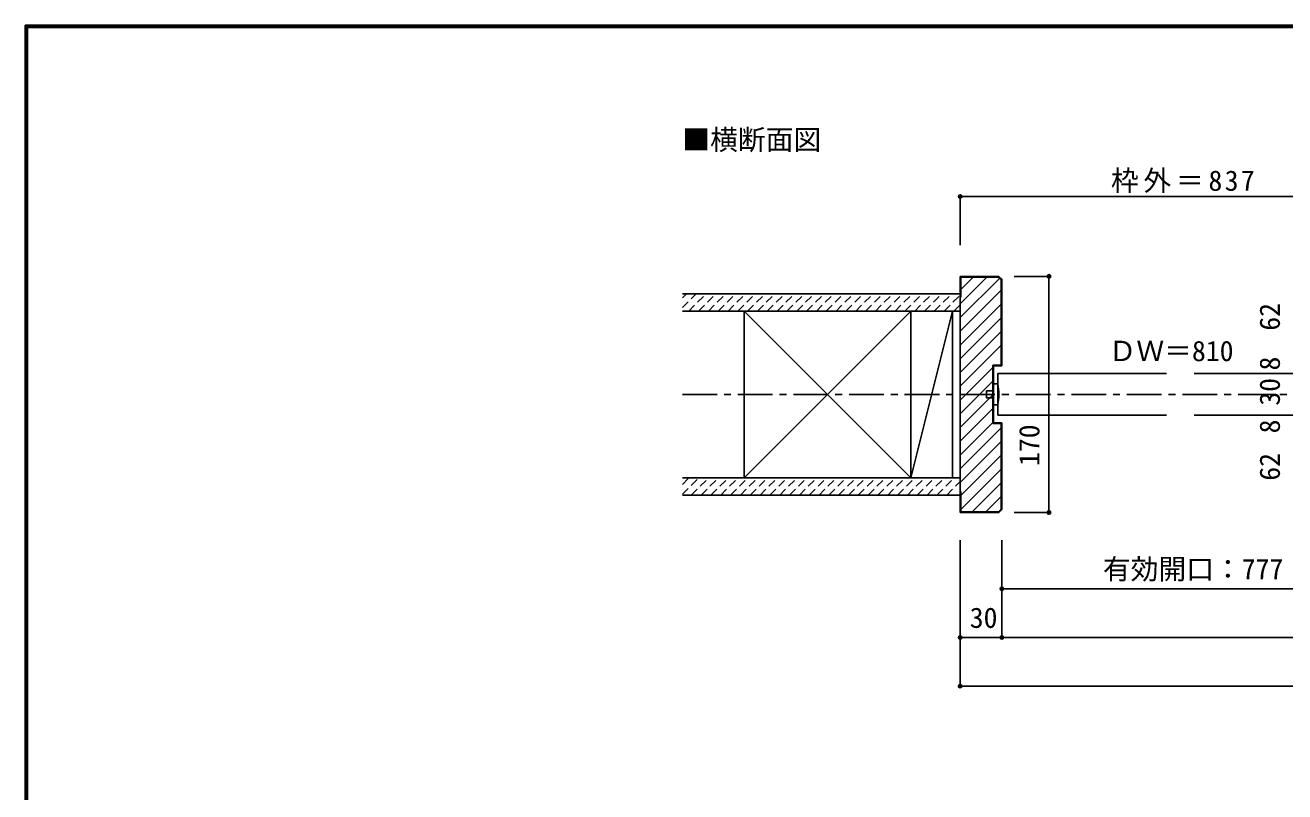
# Model space of a CAD drawing. Units: millimetres, scale not verified. Extents: x -1000 to 950, y -718 to 696.
# Drawn here: x -1000 to -93, y 144 to 696 of the extents above; entities that cross this region are included whole.
import ezdxf
from ezdxf.enums import TextEntityAlignment as Align

# ---------------------------------------------------------------- set-up
doc = ezdxf.new("R2010")
doc.units = ezdxf.units.MM
doc.header["$LTSCALE"] = 5
doc.header["$PDMODE"] = 32
doc.header["$PDSIZE"] = 2.5
doc.linetypes.add('CHAIN1', pattern=[8, 5, -1, 1, -1])
doc.linetypes.add('DASHED1', pattern=[1.8, 1.2, -0.6])
for name, color, linetype in [('5-0', 7, 'Continuous'), ('5-B', 4, 'Continuous'), ('F-1_枠', 6, 'Continuous')]:
    doc.layers.add(name, color=color, linetype=linetype)
doc.styles.add('ＭＳ ゴシック', font='')
doc.styles.get('ＭＳ ゴシック').set_extended_font_data('MS Gothic')

msp = doc.modelspace()

# ---------------------------------------------------------------- linework, layer by layer
at = {"layer": '5-0', "color": 3}
for p, q in [((-299.121, 515), (-327, 515)), ((-327, 515), (-327, 345)), ((-299.328, 514.5), (-326.5, 514.5)), ((-326.5, 500), (-326.5, 514.5)), ((-297.5, 512.671), (-299.328, 514.5)), ((-297, 512.879), (-299.121, 515)), ((-297.5, 512.671), (-297.5, 451)), ((-297, 512.879), (-297, 450.5)), ((-326.5, 500), (-327, 500)), ((-327, 490), (-327, 370)), ((-303.5, 451), (-303.5, 409)), ((-303.5, 451), (-297.5, 451)), ((-303, 450.5), (-297, 450.5)), ((-303, 450.5), (-303, 409.5)), ((-303.5, 409), (-297.5, 409)), ((-303, 409.5), (-297, 409.5)), ((-297.5, 347.328), (-297.5, 409)), ((-297, 347.121), (-297, 409.5)), ((-326.5, 360), (-327, 360)), ((-326.5, 360), (-326.5, 345.5)), ((-299.121, 345), (-327, 345)), ((-299.329, 345.5), (-326.5, 345.5)), ((-299.329, 345.5), (-297.5, 347.328)), ((-299.121, 345), (-297, 347.121))]:
    msp.add_line(p, q, dxfattribs=at)
at = {"layer": '5-0', "color": 4}
for p, q in [((-327, 495.247), (-307.747, 514.5)), ((-327, 485.347), (-298.588, 513.759)), ((-326.5, 505.646), (-317.647, 514.5)), ((-263.091, 515), (-288.091, 515)), ((-263.091, 345), (-263.091, 515)), ((-327, 475.448), (-297.5, 504.948)), ((-327, 465.548), (-297.5, 495.049)), ((-327, 455.649), (-297.5, 485.149)), ((-327, 445.75), (-297.5, 475.25)), ((-327, 435.85), (-297.5, 465.35)), ((-327, 425.951), (-303.5, 449.45)), ((-327, 416.051), (-303.5, 439.551)), ((-327, 406.152), (-303.5, 429.652)), ((-327, 396.252), (-303.5, 419.752)), ((-327, 386.353), (-303.5, 409.853)), ((-327, 376.453), (-297.5, 405.953)), ((-327, 366.554), (-297.5, 396.054)), ((-326.5, 357.154), (-297.5, 386.154)), ((-326.5, 347.255), (-297.5, 376.255)), ((-318.355, 345.5), (-297.5, 366.355)), ((-308.456, 345.5), (-297.5, 356.456)), ((-263.091, 345), (-288.091, 345))]:
    msp.add_line(p, q, dxfattribs=at)
at = {"layer": '5-0', "color": 2}
for p, q in [((-527, 502.5), (-327, 502.5)), ((-527, 490), (-327, 490)), ((-527, 370), (-327, 370)), ((-527, 357.5), (-327, 357.5))]:
    msp.add_line(p, q, dxfattribs=at)
at = {"layer": '5-0', "color": 4, "linetype": 'DASHED1'}
for p, q in [((-527, 492.48), (-516.98, 502.5)), ((-527, 499.551), (-524.051, 502.5)), ((-522.409, 490), (-509.909, 502.5)), ((-515.338, 490), (-502.838, 502.5)), ((-508.267, 490), (-495.767, 502.5)), ((-501.195, 490), (-488.695, 502.5)), ((-494.124, 490), (-481.624, 502.5)), ((-487.053, 490), (-474.553, 502.5)), ((-479.982, 490), (-467.482, 502.5)), ((-472.911, 490), (-460.411, 502.5)), ((-465.84, 490), (-453.34, 502.5)), ((-458.769, 490), (-446.269, 502.5)), ((-451.698, 490), (-439.198, 502.5)), ((-444.627, 490), (-432.127, 502.5)), ((-437.556, 490), (-425.056, 502.5)), ((-430.485, 490), (-417.985, 502.5)), ((-423.414, 490), (-410.914, 502.5)), ((-416.343, 490), (-403.843, 502.5)), ((-409.272, 490), (-396.772, 502.5)), ((-402.201, 490), (-389.701, 502.5)), ((-395.129, 490), (-382.629, 502.5)), ((-388.058, 490), (-375.558, 502.5)), ((-380.987, 490), (-368.487, 502.5)), ((-373.916, 490), (-361.416, 502.5)), ((-366.845, 490), (-354.345, 502.5)), ((-359.774, 490), (-347.274, 502.5)), ((-352.703, 490), (-340.203, 502.5)), ((-345.632, 490), (-333.132, 502.5)), ((-338.561, 490), (-327, 501.561)), ((-331.49, 490), (-327, 494.49)), ((-527, 365.2), (-522.201, 370)), ((-527, 358.129), (-515.129, 370)), ((-520.558, 357.5), (-508.058, 370)), ((-513.487, 357.5), (-500.987, 370)), ((-506.416, 357.5), (-493.916, 370)), ((-499.345, 357.5), (-486.845, 370)), ((-492.274, 357.5), (-479.774, 370)), ((-485.203, 357.5), (-472.703, 370)), ((-478.132, 357.5), (-465.632, 370)), ((-471.061, 357.5), (-458.561, 370)), ((-463.99, 357.5), (-451.49, 370)), ((-456.919, 357.5), (-444.419, 370)), ((-449.848, 357.5), (-437.348, 370)), ((-442.777, 357.5), (-430.277, 370)), ((-435.706, 357.5), (-423.206, 370)), ((-428.635, 357.5), (-416.135, 370)), ((-421.563, 357.5), (-409.063, 370)), ((-414.492, 357.5), (-401.992, 370)), ((-407.421, 357.5), (-394.921, 370)), ((-400.35, 357.5), (-387.85, 370)), ((-393.279, 357.5), (-380.779, 370)), ((-386.208, 357.5), (-373.708, 370)), ((-379.137, 357.5), (-366.637, 370)), ((-372.066, 357.5), (-359.566, 370)), ((-364.995, 357.5), (-352.495, 370)), ((-357.924, 357.5), (-345.424, 370)), ((-350.853, 357.5), (-338.353, 370)), ((-343.782, 357.5), (-331.282, 370)), ((-336.711, 357.5), (-327, 367.211))]:
    msp.add_line(p, q, dxfattribs=at)
at = {"layer": '5-0'}
for p, q in [((-482.5, 370), (-362.5, 490)), ((-362.5, 490), (-362.5, 370)), ((-362.5, 370), (-332.5, 490)), ((-332.5, 490), (-332.5, 370)), ((-303, 422.5), (-303, 437.5)), ((-300, 437.5), (-303, 437.5)), ((-303, 432.5), (-308, 432.5)), ((-300, 422.5), (-303, 422.5))]:
    msp.add_line(p, q, dxfattribs=at)
at = {"layer": '5-0', "color": 6}
for p, q in [((-300, 415), (-300, 445)), ((-300, 445), (-268.936, 445)), ((-268.936, 445), (-178.5, 445)), ((-158.5, 445), (-10, 445)), ((-300, 415), (-268.936, 415)), ((-268.936, 415), (-178.5, 415)), ((-158.5, 415), (-10, 415))]:
    msp.add_line(p, q, dxfattribs=at)
at = {"layer": '5-0', "color": 4, "linetype": 'CHAIN1'}
msp.add_line((-527, 430), (482.09, 430), dxfattribs=at)
at = {"layer": '5-0'}
for points in [[(-482.5, 370), (-482.5, 490), (-362.5, 370)], [(-303, 427.5), (-308, 427.5), (-308, 432.5)]]:
    msp.add_lwpolyline(points, dxfattribs=at)
msp.add_arc((-330.451, 430), 31.361, 346.16371, 13.83632, dxfattribs=at)
at = {"layer": '5-0', "color": 4}
for p in [(-263.091, 515), (-263.091, 345)]:
    msp.add_point(p, dxfattribs=at)
at = {"layer": '5-B'}
for p, q in [((-327, 572.5), (-10, 572.5)), ((-327, 572.5), (-327, 537.5)), ((-327, 290), (-327, 325)), ((-297, 290), (-297, 325)), ((-327, 220), (-327, 290)), ((-297, 290), (-40, 290)), ((-297, 255), (-297, 290)), ((-327, 255), (-297, 255)), ((-297, 255), (253, 255)), ((-327, 220), (277, 220))]:
    msp.add_line(p, q, dxfattribs=at)
at = {"layer": '5-B', "color": 7}
msp.add_point((-327, 572.5), dxfattribs=at)
at = {"layer": '5-B'}
for p in [(-297, 290), (-327, 255), (-297, 255), (-327, 220)]:
    msp.add_point(p, dxfattribs=at)
at = {"layer": 'F-1_枠'}
for p, q in [((-1000, 695.833), (950, 695.833)), ((-1000, 695.833), (-1000, -700.833)), ((-1000, 695), (950, 695)), ((-1000, 694.167), (950, 694.167)), ((-999.167, 695.833), (-999.167, -700.833)), ((-998.333, 695.833), (-998.333, -700.833))]:
    msp.add_line(p, q, dxfattribs=at)

# ---------------------------------------------------------------- texts
at = {"layer": '5-0', "style": 'ＭＳ ゴシック'}
for s, p in [('■横断面図', (-527, 601.667)), ('ＤＷ＝810', (-220.179, 449.557))]:
    msp.add_text(s, height=14.66, dxfattribs=at).set_placement(p, align=Align.BOTTOM_LEFT)
for s, p in [('62', (-92.5, 475.875)), ('8', (-92.5, 447.234)), ('30', (-92.5, 421.875)), ('8', (-92.5, 401.942)), ('170', (-265.591, 378.472)), ('62', (-92.5, 367.875))]:
    msp.add_text(s, height=14.66, rotation=90, dxfattribs=at).set_placement(p, align=Align.BOTTOM_LEFT)
at = {"layer": '5-B', "color": 7, "style": 'ＭＳ ゴシック'}
for s, p in [('有効開口：777', (-224.331, 292.5)), ('30', (-320.125, 257.5))]:
    msp.add_text(s, height=14.66, dxfattribs=at).set_placement(p, align=Align.BOTTOM_LEFT)
at = {"layer": '5-B', "color": 7, "insert": (-218.5, 575), "char_height": 14.66, "attachment_point": 7, "style": 'ＭＳ ゴシック'}
msp.add_mtext('\\T1.17;枠外＝837', dxfattribs=at)

doc.saveas('drawing.dxf')
